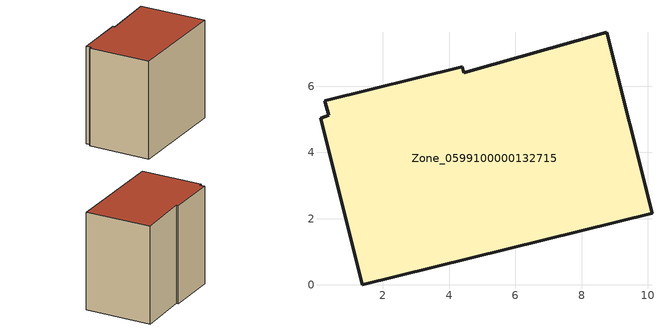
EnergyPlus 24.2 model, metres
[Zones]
Zone_0599100000132715
 floor ground (C_G): 0.12,5.03 0.36,5.13 0.24,5.56 4.39,6.59 4.44,6.4 8.76,7.64 10.12,2.16 1.37,0 z0
 wall outside (C_F): 4.39,6.59 0.24,5.56 0.36,5.13 0.12,5.03 1.37,0 10.12,2.16 8.76,7.64 4.44,6.4 4.39,6.59 z0:8.25
 roof outside (C_R): 0.36,5.13 0.12,5.03 1.37,0 10.12,2.16 8.76,7.64 4.44,6.4 4.39,6.59 0.24,5.56 z8.25
[BUILDING]
Pand.0599100000132715: North Axis=0; Terrain=City; Loads Convergence Tolerance Value=0.04; Temperature Convergence Tolerance Value=0.4; Solar Distribution=FullExterior; Maximum Number of Warmup Days=25; Minimum Number of Warmup Days=1
[Site:Location]
Rotterdam.The.Hague.AP_ZH_NLD Design_Conditions: Latitude=51.96; Longitude=4.45; Time Zone=1; Elevation=-4.5
[SITE:GROUNDTEMPERATURE:BUILDINGSURFACE]
18, 18, 18, 18, 18, 18, 18, 18, 18, 18, 18, 18
[MATERIAL] Thermal Absorptance=0.9; Solar Absorptance=0.7; Visible Absorptance=0.7
Name | Roughness | Thickness | Conductivity | Density | Specific Heat
G.TC.1975-1991 | MediumSmooth | 0.15 | 0.288461 | 540 | 1210
F.TC.1975-1991 | Rough | 0.3 | 0.230769 | 1920 | 840
R.TC.1975-1991 | MediumRough | 0.2 | 0.153846 | 1500 | 1000
[CONSTRUCTION]
C_G: G.TC.1975-1991
C_F: F.TC.1975-1991
C_R: R.TC.1975-1991
[ZONE]
Zone_0599100000132715: Type=1; Multiplier=1; Ceiling Height=Autocalculate; Volume=Autocalculate; Floor Area=autocalculate; Part of Total Floor Area=Yes
[ZONEINFILTRATION:DESIGNFLOWRATE]
Infil_Zone_0599100000132715: Zone or ZoneList or Space or SpaceList=Zone_0599100000132715; Schedule=AlwaysOn; Design Flow Rate Calculation Method=Flow/Area; Flow Rate per Floor Area=0.003; Constant Term Coefficient=1; Temperature Term Coefficient=0; Velocity Term Coefficient=0; Velocity Squared Term Coefficient=0
[HVACTEMPLATE:ZONE:IDEALLOADSAIRSYSTEM]
Zone_0599100000132715: Maximum Heating Supply Air Temperature=50; Minimum Cooling Supply Air Temperature=13; Maximum Heating Supply Air Humidity Ratio=0.0156; Minimum Cooling Supply Air Humidity Ratio=0.0077; Heating Limit=NoLimit; Cooling Limit=NoLimit; Dehumidification Control Type=ConstantSensibleHeatRatio; Cooling Sensible Heat Ratio=0.7; Dehumidification Setpoint=60; Humidification Control Type=None; Humidification Setpoint=30; Outdoor Air Method=None; Outdoor Air Flow Rate per Person=0.00944; Outdoor Air Flow Rate per Zone Floor Area=0; Outdoor Air Flow Rate per Zone=0; Demand Controlled Ventilation Type=None; Outdoor Air Economizer Type=NoEconomizer; Heat Recovery Type=None; Sensible Heat Recovery Effectiveness=0.7; Latent Heat Recovery Effectiveness=0.65
[ZONECONTROL:THERMOSTAT]
ThermostatControl_Zone_0599100000132715: Zone or ZoneList=Zone_0599100000132715; Control Type Schedule=DualSetpointControlType; Control 1=Thermostat_Zone_0599100000132715; Temperature Difference Between Cutout And Setpoint=0
[THERMOSTATSETPOINT:DUALSETPOINT]
Thermostat_Zone_0599100000132715: Heating Setpoint Temperature Schedule=HeatingSetpoint_Zone_0599100000132715; Cooling Setpoint Temperature Schedule=CoolingSetpoint_Zone_0599100000132715
[SCHEDULE:COMPACT]
HeatingSetpoint_Zone_0599100000132715: Through: 12/31, For: AllDays, Until: 24:00, 21
CoolingSetpoint_Zone_0599100000132715: Through: 12/31, For: AllDays, Until: 24:00, 24
DualSetpointControlType: Through: 12/31, For: AllDays, Until: 24:00, 4
AlwaysOn: Through: 12/31, For: AllDays, Until: 24:00, 1
